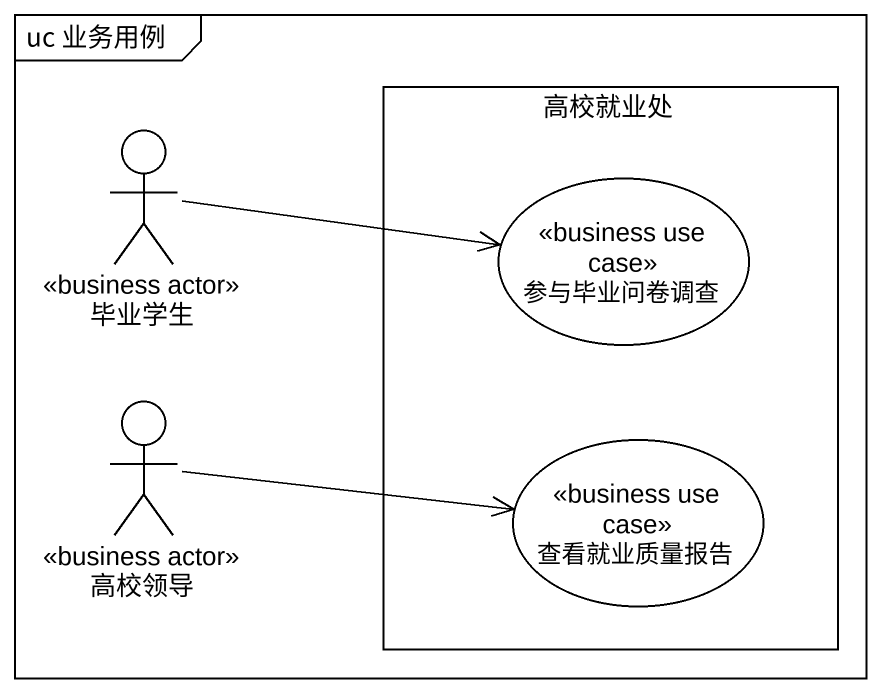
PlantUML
@startuml
mainframe uc 业务用例
actor 毕业学生 <<business actor>>
rectangle 高校就业处 {
  usecase 参与毕业问卷调查 <<business use case>>
  usecase 查看就业质量报告 <<business use case>>
}
actor 高校领导 <<business actor>>
毕业学生 -right-> 参与毕业问卷调查
高校领导 -right-> 查看就业质量报告
@enduml
